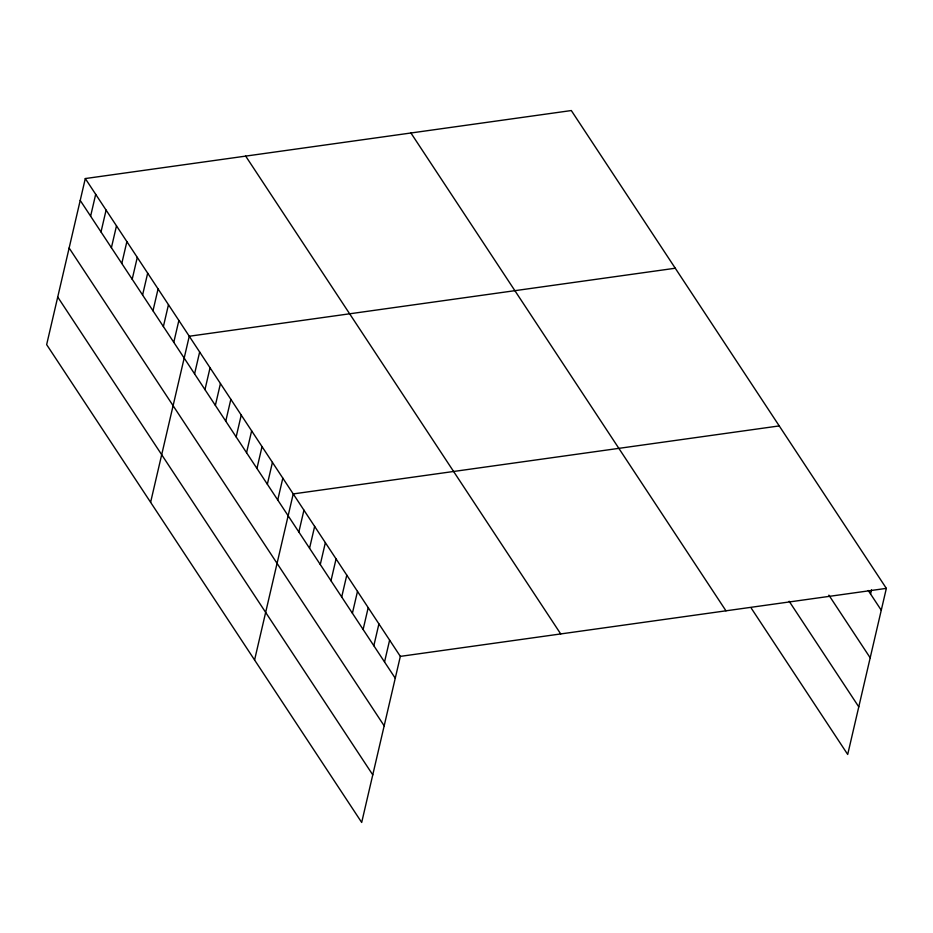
<?xml version="1.0" encoding="UTF-8"?>
<svg xmlns="http://www.w3.org/2000/svg" width="933" height="933" viewBox="0 0 933 933"><rect width="100%" height="100%" fill="white"/><g stroke="black" fill="none" stroke-linecap="round" stroke-linejoin="round"><path stroke-width="1.4" d="M85.3 178.553L46.65 344.627L361.689 822.451L400.339 656.377L85.3 178.553L571.311 110.549L886.35 588.373L847.7 754.447L751.298 608.234M90.606 216.176L95.691 194.321M101.009 231.944L106.094 210.088M111.4 247.712L116.485 225.856M121.791 263.479L126.876 241.624M132.194 279.247L137.279 257.403M142.586 295.015L147.671 273.171M152.989 310.782L158.074 288.938M163.38 326.55L168.465 304.706M173.783 342.318L178.868 320.474M150.61 502.304L189.259 336.242L675.27 268.238M194.577 373.853L199.65 352.009M204.968 389.621L210.053 367.777M215.36 405.389L220.445 383.545M225.763 421.156L230.848 399.312M236.154 436.924L241.239 415.08M246.557 452.692L251.642 430.848M256.948 468.459L262.033 446.615M267.351 484.227L272.424 462.383M277.742 499.995L282.827 478.151M254.581 659.993L293.219 493.919L779.242 425.914M298.852 532.008L303.936 510.164M309.558 548.254L314.643 526.41M320.276 564.5L325.36 542.656M330.982 580.746L336.067 558.902M341.7 596.992L346.784 575.148M352.406 613.238L357.491 591.394M363.124 629.483L368.197 607.64M373.83 645.729L378.915 623.885M384.536 661.975L389.621 640.131M870.559 593.971L871.504 589.878M400.339 656.377L886.35 588.373M868.261 590.496L881.265 610.217M828.877 595.149L870.186 657.812M789.155 601.249L858.78 706.852M410.928 132.999L725.967 610.812M245.682 156.114L560.721 633.939M80.215 200.408L395.254 678.221M69.135 248.003L384.174 725.816M57.729 297.032L372.768 774.856"/></g></svg>
